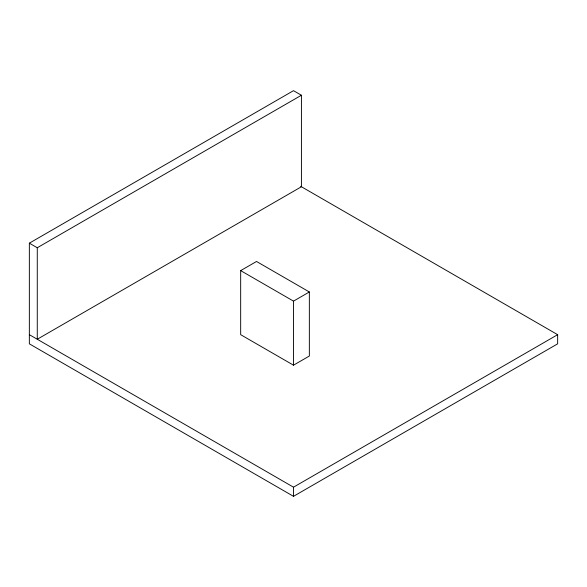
<?xml version="1.0" encoding="UTF-8"?>
<svg xmlns="http://www.w3.org/2000/svg" width="587" height="587" viewBox="0 0 587 587"><rect width="100%" height="100%" fill="white"/><g stroke="black" fill="none" stroke-linecap="round" stroke-linejoin="round"><path stroke-width="0.88" d="M300.639 186.292L557.65 334.678L557.65 343.828L293.5 496.331L29.35 343.828L29.35 243.172L293.5 90.669L301.425 95.241L301.425 186.747L37.274 339.249L37.274 247.751L301.425 95.241M240.67 270.622L256.519 261.472L309.349 291.974L309.349 356.03L293.5 365.18L240.67 334.678L240.67 270.622L293.5 301.124L309.349 291.974M29.35 334.678L293.5 487.181L557.65 334.678M29.35 243.172L37.274 247.751M293.5 301.124L293.5 365.18M293.5 487.181L293.5 496.331"/></g></svg>
